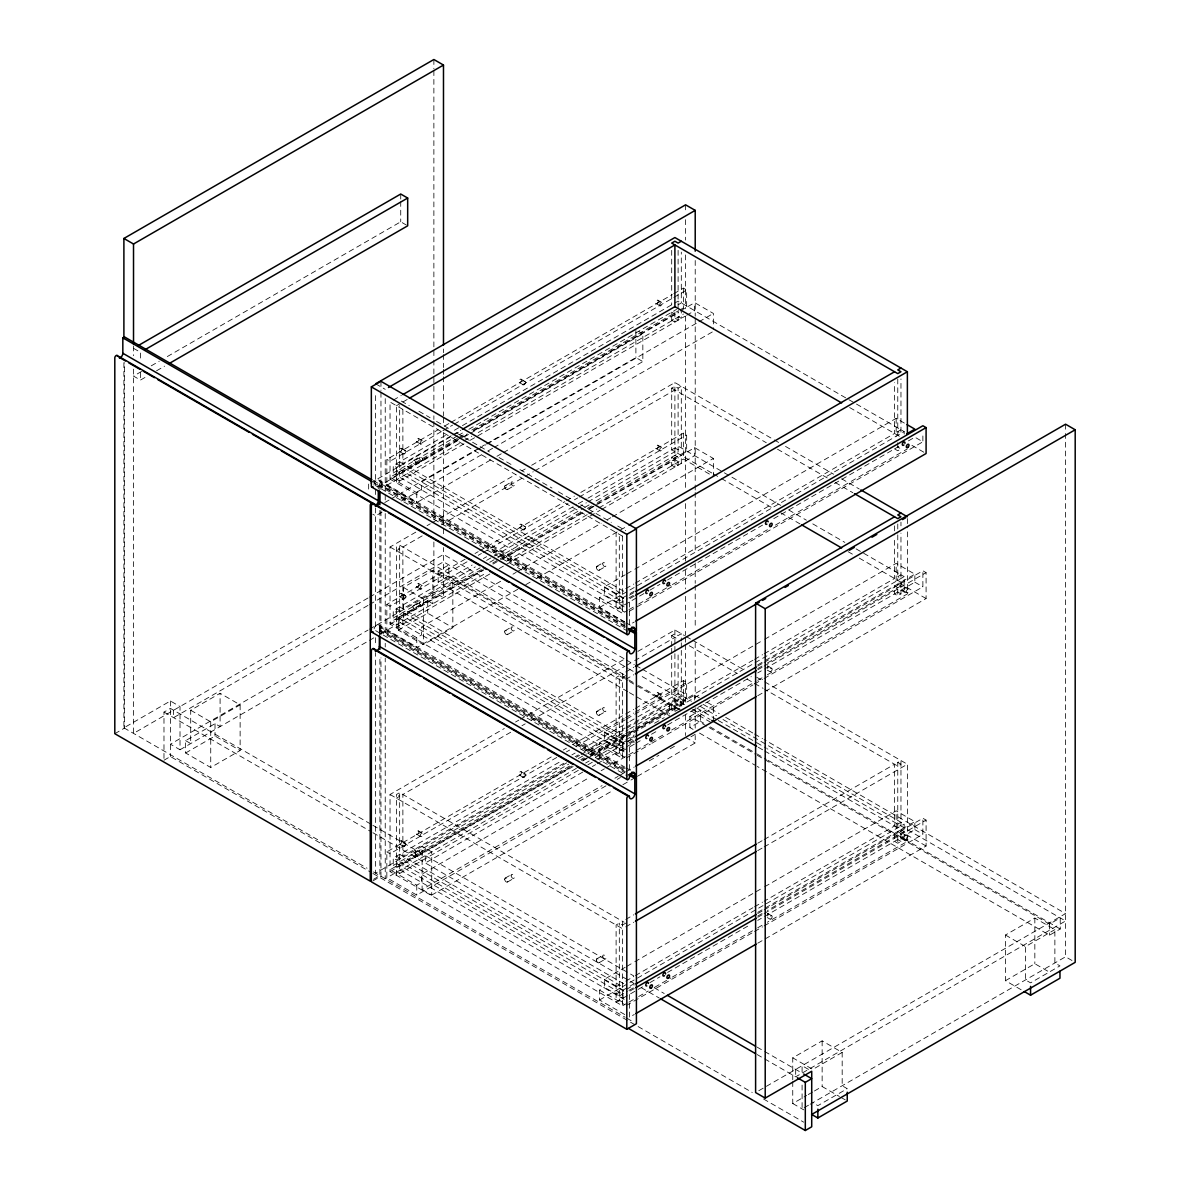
<?xml version="1.0" encoding="UTF-8"?>
<svg xmlns="http://www.w3.org/2000/svg" width="1190" height="1190" viewBox="0 0 1190 1190"><rect width="100%" height="100%" fill="white"/><g stroke="black" fill="none" stroke-linecap="round" stroke-linejoin="round"><path stroke-width="0.75" stroke-dasharray="5 3.75" d="M141.565 371.429L133.518 376.085L140.465 380.086L146.906 376.367M151.219 365.851L159.267 361.21M167.314 356.569L400.732 221.801L406.296 225.014M156.559 370.789L164.607 366.148M393.265 400.137L401.313 395.497M396.463 405.701L399.662 403.841M402.874 401.997L407.694 399.215M490.518 460.009L416.768 502.582L386.839 485.312L386.839 459.385L438.143 429.769M444.554 426.065L449.359 423.283M450.965 422.361L672.231 294.614M673.823 293.692L683.447 288.144L686.66 289.988L686.66 306.038L680.249 309.742M441.356 431.613L390.037 461.244L386.839 459.385M442.948 430.691L452.572 425.142M454.178 424.205L672.231 298.318M673.823 297.396L686.66 289.988M399.662 472.965L396.463 474.81L393.25 472.965L393.25 465.558L447.961 433.978M454.387 430.259L460.828 426.541M462.434 425.618L678.107 301.1L904.177 431.613L904.177 437.176M399.662 465.558L396.463 467.417L393.25 465.558M451.159 435.823L402.874 463.713L402.874 407.441M452.765 434.9L460.813 430.259M678.107 304.804L681.305 302.944L681.305 252.131M370.269 483.14L452.379 435.748M453.985 434.811L460.426 431.092M413.54 460.485L419.951 456.781M393.25 472.965L457.615 435.808M459.221 434.871L462.449 433.011M468.875 429.307L676.5 309.43M457.377 438.411L390.037 477.279L416.768 492.705L421.572 489.938L421.572 481.905L476.089 450.445M458.983 437.474L465.394 433.785M471.805 430.081L678.642 310.664M373.467 482.53L378.286 485.312L380.964 483.765L625.166 624.765M457.377 439.646L402.874 471.106L402.874 479.139M458.983 438.708L467.254 433.934M473.412 430.378L678.642 311.899M680.249 310.977L694.677 302.647L713.375 313.446L713.375 329.556M622.519 536.214L390.037 401.997L390.037 479.139L460.857 438.247M462.464 437.325L467.298 434.543M473.724 430.825L674.894 314.681L681.305 318.385L681.305 310.352M415.712 464.457A2.261 1.309 60 0 0 415.102 460.976A2.261 1.309 60 0 0 413.064 461.988A2.261 1.309 60 0 0 415.712 464.457L422.138 460.753A2.261 1.309 60 0 0 421.513 457.272A2.261 1.309 60 0 0 419.475 458.284A2.261 1.309 60 0 0 422.138 460.753M457.704 440.687L375.609 488.079L375.609 497.346M464.145 436.968L468.979 434.186M470.586 433.249L642.838 333.81L642.838 361.582L494.743 447.083M674.894 314.056L671.696 312.211L671.696 320.229L674.894 318.385L678.107 320.229L678.107 312.211M386.839 485.312L462.196 441.802M463.803 440.88L471.805 436.239M478.231 432.55L683.447 314.056M464.041 443.825L396.463 482.843L396.463 403.812M470.214 440.255L685.053 316.213M686.66 315.291L694.677 310.664L694.677 302.647M384.757 502.552L389.591 499.755M391.198 498.833L484.568 444.926M486.174 444.004L635.891 357.565L642.838 361.582M477.696 449.508L485.713 444.882M487.305 443.959L697.34 322.698M698.947 321.776L713.375 313.446M382.049 512.131L375.609 515.85L372.842 514.244M401.372 500.99L481.861 454.521M488.302 450.802L493.121 448.005M496.929 456.305L501.734 453.524M503.34 452.602L713.375 331.341M622.519 673.837L622.519 758.372L390.037 624.155L390.037 547.013L415.786 532.153M427.061 525.653L430.274 523.793M431.881 522.856L515.567 474.542M522.008 470.823L525.236 468.964M531.662 465.26L674.894 382.555L772.697 439.021M489.789 573.982L396.463 627.859L396.463 547.013L399.662 545.169L624.125 674.76M711.769 472.965L671.696 449.82L671.696 388.119L674.894 386.259L678.107 388.119L681.305 386.259L681.305 447.976L678.107 449.82L674.894 447.976M505.051 485.728L511.462 482.024M396.463 550.717L399.662 548.873L396.463 547.013M422.182 535.872L402.874 547.013L402.874 608.73L475.301 566.916M441.505 524.716L523.6 477.324M525.207 476.387L533.254 471.746M534.86 470.809L674.894 389.963M507.52 489.521L513.931 485.818M123.894 362.653L123.894 727.834L170.393 700.984L180.017 706.548L180.017 749.745L170.393 744.196L367.993 630.105M114.805 733.695L124.429 728.146L124.429 362.846M163.982 758.387L163.982 712.096L170.393 708.392L371.31 824.402M367.978 598.02L133.518 733.397L133.518 368.216M369.584 597.097L443.483 554.436L624.661 659.022M367.978 605.427L173.591 717.659L173.591 710.252M369.584 604.505L443.483 561.829L627.874 668.289M185.625 740.641L190.697 743.572L190.697 710.252L220.091 693.279L240.127 704.852L240.127 750.518L210.734 767.491L185.625 752.987L185.625 740.641L215.018 723.669L220.091 726.599L220.091 693.279M398.323 617.833L403.41 620.764L403.41 587.444L432.803 570.471L452.84 582.044L452.84 627.71L423.447 644.683L398.323 630.179L398.323 617.833L427.716 600.861L432.803 603.791L432.803 570.471M627.77 691.673L438.143 582.193L438.143 571.096L448.838 564.923L448.838 576.034L627.204 679.014M517.769 589.288L416.768 647.613L386.839 630.328L386.839 604.416L465.394 559.047M475.018 553.499L478.231 551.654M479.823 550.717L564.804 501.659M566.41 500.737L574.428 496.111M580.839 492.407L683.447 433.16L686.66 435.019L686.66 451.055L593.661 504.753M467.001 561.829L390.037 606.26L386.839 604.416M478.231 555.343L481.429 553.499M483.036 552.577L568.017 503.519M574.428 499.815L577.626 497.956M579.232 497.033L686.66 435.019M438.143 582.193L448.838 576.034M399.662 617.982L396.463 619.841L393.25 617.982L393.25 610.574L472.103 565.057M483.363 558.556L486.591 556.697M493.017 552.978L576.719 504.649M578.325 503.727L586.387 499.071M587.979 498.164L678.107 446.116L780.714 505.363M399.662 610.574L396.463 612.434L393.25 610.574M486.576 560.401L576.704 508.368M578.325 507.431L586.372 502.79M587.979 501.853L674.894 451.679M369.599 629.168L433.874 592.07L443.483 597.633L443.483 547.519M190.697 710.252L210.734 721.824L240.127 704.852M403.41 587.444L423.447 599.016L452.84 582.044M413.54 605.502L419.951 601.813M393.25 617.982L480.15 567.823M489.804 562.245L496.245 558.527M497.851 557.589L583.16 508.338M584.766 507.416L589.6 504.62M596.026 500.916L678.107 453.524L678.107 388.119M481.429 569.549L390.037 622.311L416.768 637.736L421.572 634.954L421.572 626.937L501.734 580.646M492.66 563.063L580.839 512.146M587.25 508.457L592.055 505.676M374.106 628.856A3.778 2.187 -60 0 1 377.037 624.914A3.778 2.187 -60 0 1 379.357 626.624L379.357 629.718L380.964 628.781L625.166 769.781M483.348 569.668L402.874 616.137L402.874 624.155M493.002 564.09L583.145 512.057M588.857 508.755L694.677 447.663L713.375 458.462L713.375 476.357L683.447 459.087L598.481 508.145M390.037 624.155L483.393 570.263M502.701 559.121L583.16 512.667M589.6 508.948L596.041 505.229M597.648 504.292L674.894 459.697L681.305 463.401L681.305 455.383M379.357 634.374L379.357 630.953L380.964 630.016L625.166 771.016M674.894 459.087L671.696 457.228L671.696 465.245L674.894 463.401L678.107 465.245L678.107 457.228L674.894 455.383M180.017 749.745L374.404 637.513M380.83 633.794L486.249 572.94M507.089 560.906L587.25 514.615M588.857 513.693L596.874 509.067M163.982 760.231L170.393 756.528L371.31 872.523M499.071 568.612L600.072 510.302M601.679 509.38L694.677 455.681L694.677 447.663M185.625 752.987L215.018 736.015L240.127 750.518M398.323 630.179L427.716 613.207L452.84 627.71M512.964 574.175L516.177 572.316M517.769 571.393L601.143 523.258M607.554 519.554L610.768 517.71M612.374 516.787L713.375 458.462M525.787 584.662L530.606 581.88M537.017 578.176L626.803 526.352M596.711 566.41L603.122 562.706M599.165 570.203L605.591 566.5M505.051 630.745L511.462 627.041M507.52 634.538L513.931 630.834M604.356 586.819L623.054 597.618L623.054 605.636L604.356 594.836L604.356 586.819L625.196 574.785M626.803 573.863L633.214 570.159M634.82 569.236L896.159 418.345L905.501 423.744M624.75 622.043L599.537 607.495L599.537 597.618L604.356 594.836M616.108 594.227L619.321 592.382M625.747 588.663L633.794 584.022M635.401 583.085L894.553 433.472L894.553 382.645M900.964 429.769L897.766 431.613L900.964 433.472L900.964 378.941M599.537 607.495L904.177 431.613M616.108 601.634L619.321 599.775M622.519 597.93L634.285 591.147M629.465 595.149L634.285 592.382M619.321 603.479L627.353 598.838M628.945 597.915L633.794 595.134M634.285 596.071L629.465 598.853L629.465 624.78L634.285 621.998M643.894 593.602L616.108 609.652L616.108 532.51M649.889 590.151L659.929 584.35M667.59 579.932L762.567 525.102M773.768 518.632L898.822 446.429M908.446 440.88L914.857 437.176L922.875 441.802L922.875 432.892M894.553 448.898L897.766 450.742L900.964 448.898L897.766 447.038M390.037 479.139L622.519 613.356L627.353 610.574M628.96 609.637L637.007 604.996M638.614 604.059L653.102 595.699M654.708 594.777L670.803 585.48M672.41 584.558L767.371 529.729M775.419 525.087L907.375 448.898M629.465 611.199L922.875 441.802M627.353 1003.051L622.519 1005.848L390.037 871.616L390.037 794.489L504.307 728.518M515.567 722.003L518.795 720.143M520.402 719.221L625.003 658.829M637.885 651.391L674.894 630.016L684.518 635.579M578.325 770.332L396.463 875.319L396.463 794.489L399.662 792.629L624.125 922.22M671.696 646.468L671.696 635.579L674.894 633.72L678.107 635.579L681.305 633.72L681.305 640.979M396.463 798.178L399.662 796.333L396.463 794.489M510.718 732.222L402.874 794.489L402.874 856.19L563.837 763.266M521.979 725.707L525.207 723.847M531.647 720.143L625.003 666.236M626.609 665.314L633.05 661.595M634.657 660.658L674.894 637.423M625.747 671.978L633.794 667.322M622.519 677.541L625.732 675.682M625.747 679.386L633.794 674.73M596.711 711.442L603.122 707.738M599.165 715.22L605.591 711.516M605.963 785.846L416.768 895.073L386.839 877.789L386.839 851.876L553.588 755.605M563.197 750.057L566.41 748.198M572.821 744.494L624.125 714.878M625.732 713.955L633.749 709.329M635.356 708.392L683.447 680.62L686.66 682.48L686.66 698.53M556.786 757.45L390.037 853.721L386.839 851.876M566.41 751.902L569.608 750.057M576.034 746.353L624.125 718.582M625.732 717.659L633.749 713.018M635.356 712.096L686.66 682.48M604.356 731.85L623.054 742.649L623.054 750.667L604.356 739.868L604.356 731.85L625.196 719.816M626.803 718.879L633.214 715.175M634.82 714.253L763.087 640.205M764.679 639.283L896.159 563.376L914.857 574.175L914.857 582.193L757.732 672.915M399.662 865.457L396.463 867.302L393.25 865.457L393.25 858.05L562.23 760.484M571.884 754.906L575.112 753.047M581.538 749.343L628.231 722.375M629.822 721.467L636.278 717.734M637.87 716.811L678.107 693.591L691.464 701.297M399.662 858.05L396.463 859.894L393.25 858.05M575.097 756.751L578.325 754.906M584.766 751.188L625.003 727.953M626.609 727.016L633.05 723.297M634.657 722.375L674.894 699.14M678.107 697.295L681.305 695.436L681.305 650.067M566.708 762.835L375.609 873.163L375.609 652.581M576.347 757.271L579.56 755.412M581.166 754.49L624.542 729.455M626.148 728.518L685.589 694.201L642.303 669.211M629.376 681.498L669.553 704.688L680.249 698.53L680.249 707.782M413.54 852.977L419.951 849.273M393.25 865.457L568.671 764.173M578.325 758.595L586.387 753.954M587.979 753.032L628.231 729.782M629.822 728.86L636.278 725.141M637.87 724.219L678.107 700.984L678.107 653.727M373.482 879.336L379.893 875.632L379.893 656.835M569.608 766.092L390.037 869.771L416.768 885.196L421.572 882.415L421.572 874.397L588.321 778.126M580.839 759.622L584.037 757.762M590.463 754.058L624.125 734.617M625.732 733.695L633.794 729.039M635.356 728.146L752.898 660.272M754.519 659.349L762.567 654.693M764.173 653.771L894.553 578.489L894.553 536.75M900.964 574.785L897.766 576.644L900.964 578.489L900.964 533.12M372.946 880.883L380.964 876.257L380.964 657.787M571.884 766.018L402.874 863.598L402.874 871.616M581.538 760.44L584.766 758.58M590.463 755.293L694.677 695.124L699.348 697.831M390.037 871.616L571.899 766.628M583.16 760.127L589.6 756.409M591.207 755.471L628.231 734.111M629.837 733.174L636.278 729.455M637.885 728.533L674.894 707.158L678.107 709.017M415.712 856.949A2.261 1.309 60 0 0 415.102 853.468A2.261 1.309 60 0 0 413.064 854.465A2.261 1.309 60 0 0 415.712 856.949L422.138 853.245A2.261 1.309 60 0 0 421.513 849.764A2.261 1.309 60 0 0 419.475 850.761A2.261 1.309 60 0 0 422.138 853.245M573.134 766.539L415.697 857.425L415.697 850.017M582.773 760.975L587.592 758.194M589.199 757.256L624.542 736.848M626.148 735.926L685.589 701.609L639.09 674.76M767.371 663.023L904.177 584.052L904.177 576.644L599.537 752.511L599.537 742.649L624.661 757.138M576.332 768.398L385.233 878.726L385.233 658.13M585.644 763.013L589.184 760.975M595.268 757.45L624.527 740.567M625.732 739.868L634.166 735.004M654.589 723.208L664.213 717.659M675.429 711.174L681.84 707.47M616.108 746.651L619.321 744.806M622.519 742.947L634.285 736.164M757.732 664.883L914.857 574.175M626.267 742.024L634.285 737.398M757.732 666.117L762.552 663.351M764.144 662.413L922.875 570.784L926.088 572.628L926.088 598.555L764.144 692.045M587.979 764.754L596.026 760.098M597.633 759.175L633.749 738.321M619.321 748.51L627.353 743.869M628.945 742.947L633.794 740.15M757.718 668.602L765.765 663.946M634.285 741.102L629.465 743.884L629.465 769.796M757.732 669.821L762.552 667.04M764.144 666.117L926.088 572.628M582.758 772.087L425.321 862.988L425.321 855.58M592.397 766.524L595.61 764.664M597.216 763.742L624.527 747.975M626.133 747.052L634.166 742.411M634.285 744.181L616.108 754.683L616.108 677.541L619.321 675.682L619.321 752.824L622.519 754.683M635.891 743.259L640.696 740.478M651.495 734.245L658.338 730.303M667.59 724.948L751.321 676.619M897.766 587.756L894.553 585.897L894.553 593.914L897.766 595.774L900.964 593.914L900.964 582.193M689.858 716.425L700.553 710.252L700.553 721.363L689.858 727.521L689.858 716.425L707.529 726.614M601.143 770.718L604.356 768.874M605.963 767.952L649.249 742.962M650.856 742.024L665.969 733.293M671.696 729.991L756.096 681.26M757.703 680.338L765.75 675.682M767.371 674.76L907.375 593.914L907.375 529.639M626.267 758.075L650.32 744.181M651.912 743.259L752.928 684.949M754.534 684.012L762.552 679.386M764.144 678.464L922.875 586.819L922.875 570.784M422.108 889.525L431.732 895.073L431.732 851.876L422.108 846.328L422.108 889.525L602.051 785.638M614.903 778.215L618.116 776.356M619.722 775.434L624.542 772.652M626.148 771.715L634.285 767.014M757.732 695.748L762.552 692.967M617.179 779.361L620.392 777.516M649.249 760.856L658.858 755.293M670.089 748.822L676.5 745.119M690.929 736.788L697.34 733.085M431.732 895.073L613.266 790.264M622.905 784.701L629.332 780.982M630.938 780.06L635.757 777.278M637.364 776.341L695.213 742.962L695.213 735.539M505.051 878.205L511.462 874.501M507.52 881.998L513.931 878.294M625.732 923.143L622.519 925.002L619.321 923.143L616.108 925.002L616.108 1002.144L643.894 986.093M625.747 919.439L633.794 914.798M757.732 843.234L762.567 840.452M764.173 839.515L894.553 764.248L894.553 825.949L764.173 901.232M897.766 827.809L897.766 762.388L900.964 760.544L900.964 825.949M625.747 926.846L633.794 922.205M757.703 850.657L762.537 847.86M764.144 846.938L907.375 764.248L907.375 841.389L767.371 922.22M596.711 958.902L603.122 955.198M599.165 962.695L605.591 958.991M604.356 979.311L623.054 990.11L623.054 998.127L604.356 987.328L604.356 979.311L625.196 967.277M626.803 966.354L633.214 962.65M634.82 961.713L763.087 887.666M764.679 886.743L896.159 810.836L914.857 821.636L914.857 829.653L757.732 920.376M624.75 1014.534L599.537 999.987L599.537 990.11L604.356 987.328M616.108 986.718L619.321 984.859M625.747 981.155L633.794 976.499M635.401 975.577L752.898 907.732M754.519 906.81L762.567 902.154M897.766 824.105L900.964 822.26M599.537 999.987L904.177 824.105L904.177 831.513L767.371 910.484M616.108 994.111L619.321 992.267M622.519 990.422L634.285 983.624M757.732 912.358L914.857 821.636M626.267 989.485L634.285 984.859M757.732 913.578L762.552 910.811M764.144 909.889L922.875 818.244L926.088 820.089L926.088 846.016L764.144 939.505M619.321 995.97L627.353 991.33M628.945 990.407L633.794 987.611M757.718 916.062L765.765 911.421M634.285 988.563L629.465 991.344L629.465 1017.257L634.285 1014.49M757.732 917.282L762.552 914.515M764.144 913.578L926.088 820.089M649.889 982.643L659.929 976.841M667.59 972.423L749.715 925.002M894.553 833.357L894.553 841.389L897.766 843.234L900.964 841.389L900.964 829.653M628.96 1002.129L637.007 997.488M638.614 996.551L648.267 990.973M654.708 987.254L670.803 977.972M672.41 977.035L756.096 928.721M757.703 927.798L765.75 923.143M626.267 1005.535L752.928 932.41M754.534 931.487L762.552 926.846M764.144 925.924L922.875 834.294L922.875 818.244M757.732 943.209L762.552 940.427M792.748 1079.761L792.748 1057.836L822.141 1040.863L842.178 1052.436L842.178 1085.756L847.25 1088.686L817.857 1105.659L812.785 1102.728M1021.154 989.768L1005.446 980.694L1005.446 935.028L1034.839 918.055L1054.875 929.628L1054.875 962.948L1059.963 965.893L1030.57 982.851L1025.483 979.92L1025.483 946.6L1054.875 929.628M758.803 1090.695L1065.571 913.593L764.144 739.555M757.301 755.353L1049.535 924.08L1060.231 917.907L1060.231 929.018L1049.535 935.191L757.301 766.464M757.078 1054.518L795.679 1076.816L1065.571 920.986L767.357 748.822M842.178 1052.436L812.785 1069.408L792.748 1057.836M792.748 1081.576L792.748 1103.502L806.671 1095.469M808.218 1094.577L812.859 1091.884M814.406 1090.992L822.141 1086.53L839.411 1096.496M1005.446 980.694L1034.839 963.721L1050.547 972.795M808.516 1105.198L802.09 1108.902L802.09 1083.703M810.122 1104.261L1065.571 956.79L1071.982 960.494M849.66 407.545L899.357 436.239M911.912 445.343L924.511 452.616M657.951 300.237A1.889 1.086 -60 0 1 657.326 303.182A1.889 1.086 -60 0 1 655.705 302.2A1.889 1.086 -60 0 1 657.951 300.237L661.967 302.558A1.889 1.086 -60 0 1 661.328 305.488A1.889 1.086 -60 0 1 659.721 304.506A1.889 1.086 -60 0 1 661.967 302.558M656.032 303.495L660.048 305.815M671.696 320.229L674.894 322.088L674.894 310.352M642.838 333.81L635.891 329.794L635.891 357.565M774.303 439.943L779.108 442.725M785.534 446.429L833.625 474.2M841.642 478.826L859.284 489.016M671.696 388.119L766.286 442.725M777.516 449.21L827.214 477.904M835.231 482.53L852.873 492.72M914.857 582.193L922.875 586.819M788.732 509.989L806.374 520.179M812.785 523.883L844.855 542.387M856.071 548.873L904.177 576.644M713.375 473.888L719.786 477.592M721.393 478.514L774.303 509.067M780.714 512.771L799.963 523.883M848.053 551.654L852.873 554.421M859.284 558.125L904.177 584.052M926.088 598.555L896.159 581.27L896.159 563.376M904.593 587.042A1.889 1.086 -60 0 1 903.969 589.987A1.889 1.086 -60 0 1 902.347 588.99A1.889 1.086 -60 0 1 904.593 587.042L908.61 589.362A1.889 1.086 -60 0 1 907.97 592.293A1.889 1.086 -60 0 1 906.364 591.311A1.889 1.086 -60 0 1 908.61 589.362M657.951 445.268A1.889 1.086 -60 0 1 657.326 448.199A1.889 1.086 -60 0 1 655.705 447.217A1.889 1.086 -60 0 1 657.951 445.268L661.967 447.574A1.889 1.086 -60 0 1 661.328 450.519A1.889 1.086 -60 0 1 659.721 449.537A1.889 1.086 -60 0 1 661.967 447.574M900.964 585.897L897.766 584.052L897.766 595.774M902.675 590.299L906.691 592.62M656.032 448.526L660.048 450.832M900.964 590.21L907.375 593.914M897.766 592.07L900.964 593.914M671.696 465.245L674.894 467.105L674.894 382.555M521.071 379.193L525.087 381.514M519.286 382.526L523.288 384.831M375.609 383.79L385.233 389.338M401.268 401.075L409.286 405.701M418.91 411.249L430.126 417.735M436.537 421.438L450.965 429.769M457.377 433.472L489.447 451.977M499.071 457.54L513.5 465.87M519.911 469.574L551.981 488.079M558.393 491.782L572.821 500.112M580.839 504.738L611.303 522.336M617.714 526.039L625.732 530.666M418.508 438.47A1.889 1.086 -60 0 1 417.913 441.401A1.889 1.086 -60 0 1 416.277 440.449A1.889 1.086 -60 0 1 418.508 438.47L422.524 440.776A1.889 1.086 -60 0 1 421.914 443.706A1.889 1.086 -60 0 1 420.278 442.769A1.889 1.086 -60 0 1 422.524 440.776M416.619 441.743L420.635 444.048M401.372 448.318L405.388 450.638M399.557 451.635L403.559 453.94M767.714 665.998L771.73 668.319M521.071 524.225L525.087 526.53M767.267 670.104L769.93 671.636M519.286 527.542L523.288 529.862M399.662 461.854L625.732 592.382M396.463 463.713L622.519 594.227M399.662 469.262L625.732 599.775M686.124 636.501L690.929 639.283M692.535 640.205L745.446 670.758M756.662 677.229L763.087 680.933M764.679 681.855L907.375 764.248M396.463 471.106L622.519 601.634M897.766 762.388L900.964 764.248L897.766 766.092L764.679 689.263M624.125 606.87L399.662 477.279L396.463 479.139L399.662 480.983L399.662 405.597M671.696 635.579L676.5 638.361M689.322 645.754L737.428 673.525M747.052 679.088L763.087 688.341M622.519 609.652L619.321 607.807L619.321 534.295M599.537 597.618L624.661 612.121M378.569 479.868L624.393 621.79M626 622.727L630.819 625.509M373.958 485.118A1.889 1.086 -60 0 0 374.017 484.687A3.778 2.187 -60 0 1 376.68 480.061A3.778 2.187 -60 0 1 379.357 481.608L625.181 623.53M373.467 480.671L379.893 484.375L379.893 489.938M625.166 626L380.964 484.999L380.964 488.688M625.181 626.609L379.357 484.687L379.357 481.608M625.181 627.844L379.357 485.922L379.357 489.358M627.859 631.25L375.624 485.624L375.609 393.057M133.518 348.313L140.465 352.314L140.465 361.582M707.143 702.323L713.375 705.923L713.375 722.033M626.267 659.959L634.285 664.585M635.891 665.507L640.696 668.289M703.231 704.391L719.251 713.643M725.677 717.347L752.928 733.085M754.534 734.007L762.552 738.633M914.857 829.653L922.875 834.294M700.553 706.548L716.588 715.8M722.999 719.504L904.177 824.105M628.811 668.84L637.483 673.837M696.804 708.095L717.659 720.129M718.21 720.441L756.126 742.337M756.751 742.694L766.39 748.257M684.518 704.688L671.696 697.295L671.696 655.541M692.535 709.329L710.177 719.504M758.268 747.275L763.087 750.057M764.679 750.979L904.177 831.513M926.088 846.016L896.159 828.731L896.159 810.836M691.331 711.099L711.798 722.91M904.593 834.502A1.889 1.086 -60 0 1 903.969 837.448A1.889 1.086 -60 0 1 902.347 836.466A1.889 1.086 -60 0 1 904.593 834.502L908.61 836.823A1.889 1.086 -60 0 1 907.97 839.753A1.889 1.086 -60 0 1 906.364 838.772A1.889 1.086 -60 0 1 908.61 836.823M657.951 692.729A1.889 1.086 -60 0 1 657.326 695.659A1.889 1.086 -60 0 1 655.705 694.677A1.889 1.086 -60 0 1 657.951 692.729L661.967 695.049A1.889 1.086 -60 0 1 661.328 697.98A1.889 1.086 -60 0 1 659.721 696.998A1.889 1.086 -60 0 1 661.967 695.049M674.894 702.844L678.107 704.688L678.107 709.508M900.964 833.357L897.766 831.513L897.766 843.234M902.675 837.76L906.691 840.081M628.811 679.936L636.858 684.577M638.465 685.514L680.249 709.627M700.553 721.363L703.766 723.208M710.192 726.912L755.144 752.883M756.751 753.806L766.39 759.369M767.996 760.291L1060.231 929.018M656.032 695.986L660.048 698.307M900.964 837.686L907.375 841.389M438.143 571.096L627.77 680.576M709.136 727.551L755.695 754.43M897.766 839.53L900.964 841.389M390.037 547.013L622.519 681.245M629.376 692.61L669.553 715.8M689.858 727.521L693.071 729.381M699.497 733.085L755.695 765.542M685.589 737.398L695.213 742.962M418.508 583.487A1.889 1.086 -60 0 1 417.913 586.417A1.889 1.086 -60 0 1 416.277 585.465A1.889 1.086 -60 0 1 418.508 583.487L422.524 585.807A1.889 1.086 -60 0 1 421.914 588.738A1.889 1.086 -60 0 1 420.278 587.786A1.889 1.086 -60 0 1 422.524 585.807M416.619 586.759L420.635 589.08M1005.446 935.028L1025.483 946.6M401.372 593.349L405.388 595.654M399.557 596.651L403.559 598.972M399.662 606.885L625.732 737.398M396.463 608.73L622.519 739.243M399.662 614.278L625.732 744.806M396.463 616.137L622.519 746.651M624.125 751.902L399.662 622.311L396.463 624.155L399.662 626.014L399.662 545.169M378.569 624.899L624.75 767.074M626 767.743L630.819 770.525M379.357 626.624L625.181 768.547M379.357 629.718L625.181 771.641M379.357 630.953L625.181 772.875M375.624 630.64L627.859 776.267M767.714 913.474L771.73 915.779M521.071 771.685L525.087 774.006M767.267 917.564L769.93 919.096M519.286 775.002L523.288 777.323M390.037 794.489L622.519 928.706M418.508 830.947A1.889 1.086 -60 0 1 417.913 833.878A1.889 1.086 -60 0 1 416.277 832.941A1.889 1.086 -60 0 1 418.508 830.947L422.524 833.268A1.889 1.086 -60 0 1 421.914 836.198A1.889 1.086 -60 0 1 420.278 835.246A1.889 1.086 -60 0 1 422.524 833.268M416.619 834.22L420.635 836.54M808.501 1069.408L802.09 1065.705L802.09 1072.904M401.372 840.809L405.388 843.13M372.916 825.325L633.749 975.919M654.202 987.715L664.213 993.501M757.063 1047.111L802.075 1073.097M840.973 1097.403L845.688 1100.125M399.557 844.112L403.559 846.432M163.982 712.096L371.325 831.81M372.931 832.732L633.749 983.312M641.351 987.715L659.394 998.127M399.662 854.346L625.732 984.859M396.463 856.19L622.519 986.718M399.662 861.753L625.732 992.267M396.463 863.598L622.519 994.111M624.125 999.362L399.662 869.771L396.463 871.616L399.662 873.475L399.662 792.629M622.519 1002.144L619.321 1000.284L619.321 923.143M599.537 990.11L624.661 1004.613M792.748 1103.502L803.726 1109.853M123.894 727.834L367.041 868.209M373.467 871.928L625.166 1017.242M626.773 1018.179L633.199 1021.883M372.916 873.46L636.516 1025.646M638.123 1026.568L752.244 1092.465M763.489 1098.965L803.681 1122.155M1065.571 424.205L1065.571 431.628M1065.571 433.487L1065.571 956.79M1049.535 924.08L1049.535 935.191M1034.839 918.055L1034.839 963.721M907.375 518.617L907.375 527.795M900.964 522.157L900.964 525.861M897.766 378.985L897.766 435.317M897.766 442.725L897.766 450.742M897.766 524.002L897.766 533.15M897.766 534.89L897.766 580.348M896.159 418.345L896.159 436.239M894.553 525.861L894.553 534.935M822.141 1040.863L822.141 1086.53M795.679 1069.408L795.679 1076.816M695.213 260.491L695.213 316.153M695.213 318.013L695.213 483.17M695.213 485.014L695.213 490.592M695.213 492.437L695.213 553.677M695.213 562.959L695.213 583.368M695.213 585.227L695.213 627.904M695.213 642.749L695.213 698.426M695.213 707.693L695.213 728.116M694.677 695.124L694.677 701.55M685.589 204.829L685.589 212.251M685.589 219.674L685.589 240.083M685.589 254.928L685.589 308.745M685.589 316.168L685.589 488.748M685.589 503.593L685.589 561.115M685.589 570.397L685.589 588.946M685.589 596.369L685.589 635.341M685.589 637.2L685.589 642.764M685.589 644.623L685.589 705.848M685.589 715.13L685.589 735.539M683.447 288.144L683.447 308.507M683.447 433.16L683.447 459.087M683.447 680.62L683.447 706.548M681.305 642.808L681.305 648.253M681.305 702.844L681.305 706.057M678.107 250.346L678.107 308.507M674.894 630.016L674.894 644.712M674.894 646.438L674.894 652.061M674.894 653.697L674.894 711.352M671.696 250.346L671.696 304.804M671.696 648.282L671.696 653.727M671.696 704.688L671.696 712.721M669.553 704.688L669.553 713.955M622.519 536.065L622.519 613.356M622.519 921.298L622.519 1005.848M443.483 348.968L443.483 352.686M443.483 354.531L443.483 367.532M443.483 369.376L443.483 374.954M443.483 376.799L443.483 415.771M443.483 417.63L443.483 425.053M443.483 432.476L443.483 536.393M433.874 59.5L433.874 68.782M433.874 70.626L433.874 358.264M433.874 360.109L433.874 408.363M433.874 415.786L433.874 419.49M433.874 421.349L433.874 519.703M433.874 541.971L433.874 592.07M427.716 600.861L427.716 613.207M423.447 599.016L423.447 644.683M416.768 492.705L416.768 502.582M416.768 637.736L416.768 647.613M416.768 885.196L416.768 895.073M400.732 194.03L400.732 199.593M400.732 201.437L400.732 221.801M385.233 398.62L385.233 500.559M385.233 513.545L385.233 635.891M385.233 643.299L385.233 647.003M380.964 381.321L380.964 390.469M380.964 392.298L380.964 483.765M380.964 510.808L380.964 628.781M380.964 630.016L380.964 635.579M379.893 510.346L379.893 634.582M378.286 485.312L378.286 488.733M375.609 507.981L375.609 630.328M375.609 637.751L375.609 645.159M368.662 484.077L368.662 491.485M215.018 723.669L215.018 736.015M210.734 721.824L210.734 767.491M170.393 700.984L170.393 756.528M140.465 372.678L140.465 380.086M133.518 345.963L133.518 355.721M767.431 665.939A1.889 1.086 -60 0 1 767.55 668.542M767.431 913.399A1.889 1.086 -60 0 1 767.55 916.002M596.339 712.572A2.261 1.309 60 0 0 598.868 715.369A2.261 1.309 60 0 0 598.615 712.037A2.261 1.309 60 0 0 596.339 712.572M602.75 708.868A2.261 1.309 60 0 0 605.279 711.679A2.261 1.309 60 0 0 605.026 708.333A2.261 1.309 60 0 0 602.75 708.868M413.064 607.004A2.261 1.309 60 0 0 415.712 609.488A2.261 1.309 60 0 0 415.102 605.993A2.261 1.309 60 0 0 413.064 607.004M419.475 603.3A2.261 1.309 60 0 0 422.138 605.784A2.261 1.309 60 0 0 421.513 602.304A2.261 1.309 60 0 0 419.475 603.3M504.694 631.89A2.261 1.309 60 0 0 507.208 634.687A2.261 1.309 60 0 0 506.955 631.355A2.261 1.309 60 0 0 504.694 631.89M511.105 628.186A2.261 1.309 60 0 0 513.619 630.983A2.261 1.309 60 0 0 513.366 627.651A2.261 1.309 60 0 0 511.105 628.186M770.897 671.487A1.889 1.086 -60 0 0 771.953 668.497A1.889 1.086 -60 0 0 769.647 669.955A1.889 1.086 -60 0 0 770.897 671.487M404.511 598.823A1.889 1.086 -60 0 0 405.612 595.848A1.889 1.086 -60 0 0 403.291 597.261A1.889 1.086 -60 0 0 404.511 598.823M524.255 529.699A1.889 1.086 -60 0 0 525.311 526.709A1.889 1.086 -60 0 0 523.005 528.182A1.889 1.086 -60 0 0 524.255 529.699M520.238 527.393A1.889 1.086 -60 0 0 521.294 524.403A1.889 1.086 -60 0 0 518.989 525.861A1.889 1.086 -60 0 0 520.238 527.393M400.509 596.517A1.889 1.086 -60 0 0 401.595 593.527A1.889 1.086 -60 0 0 399.29 594.955A1.889 1.086 -60 0 0 400.509 596.517M596.339 567.556A2.261 1.309 60 0 0 598.868 570.352A2.261 1.309 60 0 0 598.615 567.02A2.261 1.309 60 0 0 596.339 567.556M602.75 563.852A2.261 1.309 60 0 0 605.279 566.648A2.261 1.309 60 0 0 605.026 563.316A2.261 1.309 60 0 0 602.75 563.852M504.694 486.874A2.261 1.309 60 0 0 507.208 489.67A2.261 1.309 60 0 0 506.955 486.323A2.261 1.309 60 0 0 504.694 486.874M511.105 483.17A2.261 1.309 60 0 0 513.619 485.966A2.261 1.309 60 0 0 513.366 482.619A2.261 1.309 60 0 0 511.105 483.17M404.511 453.806A1.889 1.086 -60 0 0 405.612 450.817A1.889 1.086 -60 0 0 403.291 452.245A1.889 1.086 -60 0 0 404.511 453.806M524.255 384.682A1.889 1.086 -60 0 0 525.311 381.693A1.889 1.086 -60 0 0 523.005 383.15A1.889 1.086 -60 0 0 524.255 384.682M520.238 382.362A1.889 1.086 -60 0 0 521.294 379.372A1.889 1.086 -60 0 0 518.989 380.845A1.889 1.086 -60 0 0 520.238 382.362M400.509 451.486A1.889 1.086 -60 0 0 401.595 448.511A1.889 1.086 -60 0 0 399.29 449.924A1.889 1.086 -60 0 0 400.509 451.486M596.339 960.047A2.261 1.309 60 0 0 598.868 962.844A2.261 1.309 60 0 0 598.615 959.497A2.261 1.309 60 0 0 596.339 960.047M602.75 956.343A2.261 1.309 60 0 0 605.279 959.14A2.261 1.309 60 0 0 605.026 955.793A2.261 1.309 60 0 0 602.75 956.343M504.694 879.351A2.261 1.309 60 0 0 507.208 882.147A2.261 1.309 60 0 0 506.955 878.815A2.261 1.309 60 0 0 504.694 879.351M511.105 875.647A2.261 1.309 60 0 0 513.619 878.443A2.261 1.309 60 0 0 513.366 875.111A2.261 1.309 60 0 0 511.105 875.647M770.897 918.948A1.889 1.086 -60 0 0 771.953 915.958A1.889 1.086 -60 0 0 769.647 917.431A1.889 1.086 -60 0 0 770.897 918.948M404.511 846.298A1.889 1.086 -60 0 0 405.612 843.308A1.889 1.086 -60 0 0 403.291 844.736A1.889 1.086 -60 0 0 404.511 846.298M524.255 777.159A1.889 1.086 -60 0 0 525.311 774.169A1.889 1.086 -60 0 0 523.005 775.642A1.889 1.086 -60 0 0 524.255 777.159M520.238 774.854A1.889 1.086 -60 0 0 521.294 771.864A1.889 1.086 -60 0 0 518.989 773.336A1.889 1.086 -60 0 0 520.238 774.854M400.509 843.978A1.889 1.086 -60 0 0 401.595 840.988A1.889 1.086 -60 0 0 399.29 842.416A1.889 1.086 -60 0 0 400.509 843.978"/><path stroke-width="1.5" d="M123.894 338.555L123.894 238.461L433.874 59.5L443.483 65.048L443.483 345.264M123.894 238.461L133.518 244.01L443.483 65.048M119.461 358.175A3.778 2.187 -60 0 0 122.823 353.252L122.823 337.811L124.429 336.889L371.86 479.748M138.338 345.517L400.732 194.03L407.679 198.046L407.679 225.817L169.441 363.367M145.284 349.533L407.679 198.046M375.609 383.79L685.589 204.829L695.213 210.377L695.213 251.209M373.02 486.755A1.889 1.086 -60 0 1 371.339 486.234L371.339 386.869L380.964 381.321L636.412 528.806L636.412 631.25L634.82 632.173L628.394 628.469M388.446 387.494L695.213 210.377M402.919 394.559L674.894 237.539L907.375 371.756L907.375 434.201M409.315 398.278L674.894 244.947L674.894 306.648L462.419 429.322M681.305 241.243L678.107 243.087L674.894 241.243L671.696 243.087L897.766 373.615L900.964 371.756L897.766 369.912L900.964 368.052M628.96 525.087L894.553 371.756M635.401 528.777L907.375 371.756M371.339 386.869L626.803 534.37L636.412 528.806M906.84 433.785L914.857 429.144L907.063 424.652M635.891 591.445L922.875 425.752L926.088 427.612L926.088 453.524L635.891 621.076M635.891 595.149L926.088 427.612M628.394 629.703L634.82 633.407L636.412 632.485L636.412 776.282L634.82 777.204L630.001 774.422M635.401 666.4L894.553 516.787M900.964 513.083L897.766 514.928L900.964 516.787L897.766 518.632L854.465 493.642M628.499 1028.428L805.303 1130.5L811.714 1126.796L811.714 1071.253L765.215 1098.102L755.605 1092.554L755.605 603.166L1065.571 424.205L1075.195 429.769L1075.195 962.338L811.714 1114.45M635.401 673.808L759.324 602.259M762.537 600.4L765.75 598.54M785.073 587.399L788.286 585.539M849.437 550.226L854.271 547.445M871.973 537.226L876.807 534.429M902.556 519.569L905.769 517.71M755.605 603.166L765.215 608.73L1075.195 429.769M635.891 736.476L756.126 667.04M635.891 740.18L756.126 670.744M635.891 766.092L756.126 696.671M628.394 774.72L634.82 778.439L636.412 777.516L636.412 1023.742L626.803 1029.291L371.339 881.805L371.339 651.004A1.889 1.086 -60 0 1 372.5 648.803A1.889 1.086 -60 0 1 373.958 649.086M635.401 913.861L756.126 844.171M635.401 921.268L756.096 851.579M635.891 983.937L756.126 914.515M635.891 987.641L756.126 918.219M635.891 1013.553L756.126 944.131M797.27 1077.724L805.303 1082.364L811.714 1078.661L803.681 1074.02M811.58 1114.375L817.857 1118.005L847.25 1101.033L847.25 1092.212M1024.293 991.568L1030.57 995.197L1059.963 978.225L1059.963 971.174M674.894 306.648L841.642 402.919M860.876 489.938L907.375 516.787M801.554 524.805L841.642 547.95M631.607 627.234L634.82 629.094L634.82 632.173M629.986 628.781L636.412 632.485M122.823 337.811L371.86 481.593M371.726 487.097L627.189 634.582M122.823 353.252L378.286 500.737A3.778 2.187 -60 0 1 375.609 505.363M379.357 491.068L379.357 501.347L634.82 648.847A3.778 2.187 -60 0 1 632.143 653.474A3.778 2.187 -60 0 1 629.465 651.927L606.974 638.941M117.096 355.468L372.544 502.954M373.615 503.578L629.079 651.064M119.089 357.253L125.515 360.972M128.728 362.831L139.974 369.317M143.187 371.176L154.432 377.661M157.645 379.521L249.231 432.401M252.444 434.246L278.148 449.091M281.361 450.951L372.946 503.816A3.778 2.187 -60 0 0 373.035 504.56M374.017 504.441L385.262 510.927M388.476 512.786L480.046 565.666M483.259 567.511L486.472 569.37M489.685 571.23L508.978 582.356M512.191 584.216L603.761 637.081M711.769 720.426L756.662 746.353M631.607 772.265L634.82 774.11L634.82 777.204M629.986 773.798L636.412 777.516M371.726 632.113L627.189 779.614M379.357 636.085L379.357 646.378L634.82 793.864A3.778 2.187 -60 0 1 632.143 798.49A3.778 2.187 -60 0 1 629.465 796.943L613.4 787.676M373.615 648.595L629.079 796.08M374.017 649.457L420.606 676.366M423.819 678.211L449.522 693.056M452.736 694.915L544.321 747.781M547.534 749.64L573.238 764.486M576.451 766.345L595.729 777.472M598.942 779.331L610.187 785.817M667.412 995.346L755.605 1046.263M660.643 998.841L755.605 1053.671M1030.57 986.376L1030.57 995.197M817.857 1109.184L817.857 1118.005M805.303 1082.364L805.303 1130.5M765.215 608.73L765.215 1098.102M634.82 633.407L634.82 648.847M634.82 778.439L634.82 793.864M626.803 534.37L626.803 633.72A1.889 1.086 -60 0 0 628.141 634.493A1.889 1.086 -60 0 0 629.465 632.173A3.778 2.187 -60 0 1 632.143 627.547A3.778 2.187 -60 0 1 634.82 629.094M626.803 1029.291L626.803 798.49A1.889 1.086 -60 0 1 628.141 796.184A1.889 1.086 -60 0 1 629.465 796.943M379.893 491.797L379.893 504.783M379.893 636.427L379.893 649.413M378.286 490.444L378.286 500.737M133.518 244.01L133.518 344.118M372.946 503.816A1.889 1.086 -60 0 0 371.607 503.043A1.889 1.086 -60 0 0 370.269 505.363L370.269 881.18L114.805 733.695L114.805 357.878A1.889 1.086 -60 0 1 116.144 355.557A1.889 1.086 -60 0 1 117.483 356.331M373.02 631.771A1.889 1.086 -60 0 1 371.339 631.25L371.339 505.973A1.889 1.086 -60 0 1 372.5 503.787A1.889 1.086 -60 0 1 373.958 504.069M629.465 651.927A1.889 1.086 -60 0 0 628.141 651.153A1.889 1.086 -60 0 0 626.803 653.474L626.803 778.751A1.889 1.086 -60 0 0 628.141 779.51A1.889 1.086 -60 0 0 629.465 777.204A3.778 2.187 -60 0 1 632.143 772.578A3.778 2.187 -60 0 1 634.82 774.11M379.357 501.347A3.778 2.187 -60 0 1 375.341 506.345M646.81 738.455A1.889 1.086 -60 0 1 645.783 737.324A1.889 1.086 -60 0 1 647.182 735.197A1.889 1.086 -60 0 1 648.446 735.956M664.556 728.191A1.889 1.086 -60 0 1 662.875 727.804A1.889 1.086 -60 0 1 664.332 725.305A1.889 1.086 -60 0 1 665.507 726.554M647.152 593.274A1.889 1.086 -60 0 1 645.768 592.575A1.889 1.086 -60 0 1 647.062 590.24A1.889 1.086 -60 0 1 648.446 590.939M664.556 583.174A1.889 1.086 -60 0 1 662.889 582.907A1.889 1.086 -60 0 1 664.094 580.408A1.889 1.086 -60 0 1 665.552 581.107M766.881 524.15A1.889 1.086 -60 0 1 765.482 523.496A1.889 1.086 -60 0 1 766.762 521.146A1.889 1.086 -60 0 1 768.16 521.8M903.969 444.956A1.889 1.086 -60 0 1 902.303 444.539A1.889 1.086 -60 0 1 903.775 442.04A1.889 1.086 -60 0 1 904.921 443.335M379.357 646.378A3.778 2.187 -60 0 1 375.341 651.361M646.81 985.915A1.889 1.086 -60 0 1 645.783 984.784A1.889 1.086 -60 0 1 647.182 982.657A1.889 1.086 -60 0 1 648.446 983.416M664.556 975.666A1.889 1.086 -60 0 1 662.875 975.279A1.889 1.086 -60 0 1 664.332 972.766A1.889 1.086 -60 0 1 665.507 974.03M668.557 730.511A1.889 1.086 -60 0 0 669.167 727.581A1.889 1.086 -60 0 0 666.921 729.559A1.889 1.086 -60 0 0 668.557 730.511M651.153 740.611A1.889 1.086 -60 0 0 652.254 737.621A1.889 1.086 -60 0 0 649.933 739.049A1.889 1.086 -60 0 0 651.153 740.611M668.557 585.495A1.889 1.086 -60 0 0 669.167 582.564A1.889 1.086 -60 0 0 666.921 584.543A1.889 1.086 -60 0 0 668.557 585.495M907.97 447.276A1.889 1.086 -60 0 0 908.61 444.331A1.889 1.086 -60 0 0 906.364 446.295A1.889 1.086 -60 0 0 907.97 447.276M770.897 526.456A1.889 1.086 -60 0 0 771.953 523.466A1.889 1.086 -60 0 0 769.647 524.939A1.889 1.086 -60 0 0 770.897 526.456M651.153 595.595A1.889 1.086 -60 0 0 652.254 592.605A1.889 1.086 -60 0 0 649.933 594.033A1.889 1.086 -60 0 0 651.153 595.595M668.557 977.972A1.889 1.086 -60 0 0 669.167 975.041A1.889 1.086 -60 0 0 666.921 977.035A1.889 1.086 -60 0 0 668.557 977.972M651.153 988.072A1.889 1.086 -60 0 0 652.254 985.082A1.889 1.086 -60 0 0 649.933 986.51A1.889 1.086 -60 0 0 651.153 988.072"/></g></svg>
